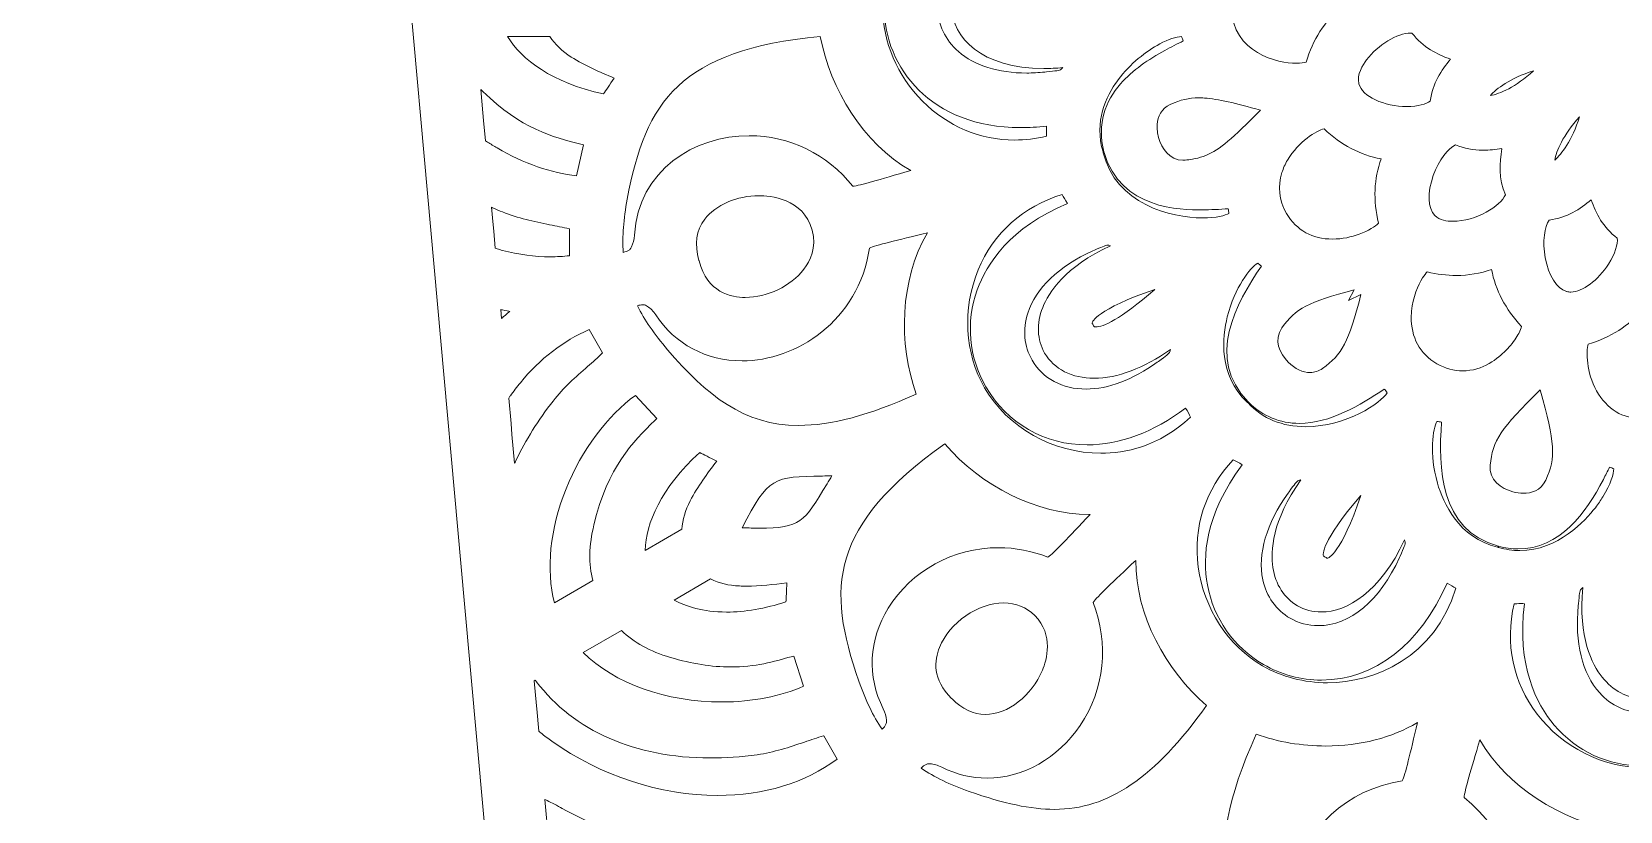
# Model space of a CAD drawing. Extents: x 80 to 1066, y -1043 to 43.
# Drawn here: x 744.9 to 906.2, y -382.2 to -303 of the extents above; entities that cross this region are included whole.
import ezdxf

# ---------------------------------------------------------------- set-up
doc = ezdxf.new("R2010")
doc.units = 0
doc.header["$MEASUREMENT"] = 0
doc.layers.add('Layer 1', color=7, linetype='Continuous', lineweight=0)

msp = doc.modelspace()

# ---------------------------------------------------------------- linework, layer by layer
at = {"layer": 'Layer 1'}
for points, knots in [([(1037.64, -94), (1037.64, -94), (1037.41, -92.59), (1037.41, -92.59), (1037.41, -92.59), (1036.56, -87.61), (1036.56, -87.61), (1036.56, -87.61), (1036.43, -86.88), (1036.43, -86.88), (1036.43, -86.88), (1035.02, -78.65), (1035.02, -78.65), (1035.02, -78.65), (1034.97, -78.35), (1034.97, -78.35), (1034.97, -78.35), (1034.37, -74.86), (1034.37, -74.86), (1034.37, -74.86), (1034.1, -73.29), (1034.1, -73.29), (1034.1, -73.29), (1034.1, -73.27), (1034.1, -73.27), (1034.1, -73.27), (1033.83, -71.7), (1033.83, -71.7), (1033.83, -71.7), (1031.07, -55.62), (1031.07, -55.62), (1031.07, -55.62), (938.54, -55.62), (938.54, -55.62), (931.26, -50.6), (929.44, -44.43), (929, -41.81), (928.95, -41.4), (928.9, -41.01), (928.85, -40.61), (928.85, -40.61), (928.85, -40.55), (928.85, -40.55), (928.7, -39.42), (928.54, -38.15), (928.68, -36.99), (929.2, -33.3), (930.32, -29.68), (932.12, -25.92), (932.89, -24.28), (933.68, -22.65), (934.46, -21.02), (935.26, -19.36), (936.06, -17.71), (936.85, -16.04), (943.64, -1.61), (944.02, 12.25), (937.97, 25.18), (934.38, 32.86), (928.56, 38.44), (920.67, 41.76), (920.67, 41.76), (918.1, 42.84), (918.1, 42.84), (918.1, 42.84), (918.14, 40.05), (918.14, 40.05), (918.16, 38.49), (919.03, 37.7), (919.5, 37.26), (919.56, 37.21), (919.62, 37.16), (919.67, 37.11), (929.55, 25.75), (932.25, 13), (927.93, -1.88), (926.79, -5.8), (925, -9.62), (923.29, -13.3), (922.3, -15.41), (921.28, -17.59), (920.37, -19.8), (917.8, -26.07), (915.23, -34.44), (918.1, -43.57), (919.66, -48.57), (922.19, -52.61), (925.63, -55.62), (925.63, -55.62), (891.38, -55.62), (891.38, -55.62), (891.38, -55.62), (890.22, -54.89), (890.22, -54.89), (890.17, -54.85), (890.12, -54.83), (890.07, -54.79), (889.67, -54.32), (889.17, -53.85), (888.48, -53.55), (881.42, -46.8), (879.8, -38.92), (883.53, -29.47), (884.24, -27.68), (884.9, -26.15), (885.55, -24.77), (886.2, -23.4), (886.86, -22.05), (887.54, -20.68), (889.59, -16.54), (891.7, -12.25), (893.01, -7.64), (897.39, 7.87), (895, 21.48), (885.89, 32.8), (882.56, 36.94), (878.42, 39.86), (872.87, 41.97), (872.87, 41.97), (870.86, 39.06), (870.86, 39.06), (873.72, 35.81), (875.98, 33.01), (877.75, 29.87), (884.21, 18.45), (884.48, 6.04), (878.57, -8.07), (877.77, -10), (876.87, -11.95), (875.99, -13.84), (873.82, -18.53), (871.58, -23.39), (870.43, -28.69), (868.13, -39.13), (871.24, -49.1), (878.6, -55.62), (878.6, -55.62), (779.85, -55.62), (779.85, -55.62), (779.85, -55.62), (776.82, -71.69), (776.82, -71.69), (776.82, -71.69), (776.53, -73.26), (776.53, -73.26), (776.53, -73.26), (776.52, -73.28), (776.52, -73.28), (776.52, -73.28), (776.23, -74.86), (776.23, -74.86), (776.23, -74.86), (775.47, -78.89), (775.47, -78.89), (775.47, -78.89), (775.31, -79.73), (775.31, -79.73), (775.31, -79.73), (775.17, -80.46), (775.17, -80.46), (775.17, -80.46), (775.14, -80.6), (775.14, -80.6), (775.14, -80.6), (774, -86.68), (774, -86.68), (774, -86.68), (773.71, -88.25), (773.71, -88.25), (773.71, -88.25), (773.03, -91.84), (773.03, -91.84), (773.03, -91.84), (772.73, -93.41), (772.73, -93.41), (772.73, -93.41), (772.73, -93.43), (772.73, -93.43), (772.73, -93.43), (772.62, -94), (772.62, -94), (772.62, -94), (744.87, -94), (744.87, -94), (744.87, -94), (744.87, -153.55), (744.87, -153.55), (744.87, -153.55), (770.08, -153.55), (770.08, -153.55), (770.08, -153.55), (782.66, -292.7), (782.66, -292.7), (782.66, -292.7), (788.84, -361.13), (788.84, -361.13), (788.84, -361.13), (799.67, -480.93), (799.67, -480.93), (799.67, -480.93), (1009.41, -480.93), (1009.41, -480.93), (1009.41, -480.93), (1020.46, -361.13), (1020.46, -361.13), (1020.46, -361.13), (1020.47, -361.13), (1020.47, -361.13), (1020.47, -361.13), (1029.65, -261.88), (1029.65, -261.88), (1029.65, -261.88), (1031.75, -239.09), (1031.75, -239.09), (1031.75, -239.09), (1039.64, -153.55), (1039.64, -153.55), (1039.64, -153.55), (1065.95, -153.55), (1065.95, -153.55), (1065.95, -153.55), (1065.95, -94), (1065.95, -94), (1065.95, -94), (1037.64, -94), (1037.64, -94)], [0, 0, 0, 0, 1, 1, 1, 2, 2, 2, 3, 3, 3, 4, 4, 4, 5, 5, 5, 6, 6, 6, 7, 7, 7, 8, 8, 8, 9, 9, 9, 10, 10, 10, 11, 11, 11, 12, 12, 12, 13, 13, 13, 14, 14, 14, 15, 15, 15, 16, 16, 16, 17, 17, 17, 18, 18, 18, 19, 19, 19, 20, 20, 20, 21, 21, 21, 22, 22, 22, 23, 23, 23, 24, 24, 24, 25, 25, 25, 26, 26, 26, 27, 27, 27, 28, 28, 28, 29, 29, 29, 30, 30, 30, 31, 31, 31, 32, 32, 32, 33, 33, 33, 34, 34, 34, 35, 35, 35, 36, 36, 36, 37, 37, 37, 38, 38, 38, 39, 39, 39, 40, 40, 40, 41, 41, 41, 42, 42, 42, 43, 43, 43, 44, 44, 44, 45, 45, 45, 46, 46, 46, 47, 47, 47, 48, 48, 48, 49, 49, 49, 50, 50, 50, 51, 51, 51, 52, 52, 52, 53, 53, 53, 54, 54, 54, 55, 55, 55, 56, 56, 56, 57, 57, 57, 58, 58, 58, 59, 59, 59, 60, 60, 60, 61, 61, 61, 62, 62, 62, 63, 63, 63, 64, 64, 64, 65, 65, 65, 66, 66, 66, 67, 67, 67, 68, 68, 68, 69, 69, 69, 70, 70, 70, 71, 71, 71, 72, 72, 72, 73, 73, 73, 74, 74, 74, 75, 75, 75, 75]), ([(831.31, -300.59), (831.31, -297.15), (832.78, -293.69), (835.36, -291.11), (837.52, -288.95), (840.25, -287.6), (843.18, -287.25), (843.69, -287.19), (844.2, -287.17), (844.72, -287.17), (845.78, -287.17), (846.87, -287.29), (847.94, -287.55), (847.96, -287.81), (847.96, -288.18), (847.96, -288.58), (847.05, -288.47), (846.15, -288.42), (845.29, -288.42), (844.71, -288.42), (844.16, -288.44), (843.61, -288.49), (835.63, -289.2), (831.47, -294.93), (831.47, -300.59), (831.47, -306.65), (836.22, -312.77), (845.3, -312.77), (846.15, -312.77), (847.05, -312.72), (847.96, -312.61), (847.96, -313), (847.96, -313.38), (847.94, -313.64), (846.87, -313.9), (845.78, -314.03), (844.72, -314.03), (841.22, -314.03), (837.9, -312.63), (835.36, -310.08), (832.78, -307.5), (831.31, -304.04), (831.31, -300.59)], [0, 0, 0, 0, 1, 1, 1, 2, 2, 2, 3, 3, 3, 4, 4, 4, 5, 5, 5, 6, 6, 6, 7, 7, 7, 8, 8, 8, 9, 9, 9, 10, 10, 10, 11, 11, 11, 12, 12, 12, 13, 13, 13, 14, 14, 14, 14]), ([(849.44, -294.35), (849.49, -294.39), (849.54, -294.45), (849.61, -294.52), (848.95, -294.46), (848.31, -294.42), (847.69, -294.42), (847.19, -294.42), (846.71, -294.45), (846.26, -294.49), (846.26, -294.49), (846.25, -294.49), (846.25, -294.49), (840.84, -294.92), (838.36, -297.86), (838.36, -300.59), (838.36, -303.57), (841.28, -306.76), (847.69, -306.76), (848.31, -306.76), (848.94, -306.74), (849.6, -306.67), (849.54, -306.74), (849.49, -306.8), (849.44, -306.84), (849.28, -306.97), (848.92, -307.01), (847.95, -307.11), (847.95, -307.11), (847.78, -307.12), (847.78, -307.12), (847.15, -307.19), (846.53, -307.22), (845.94, -307.22), (843.04, -307.22), (840.65, -306.47), (839, -305.04), (837.65, -303.86), (836.89, -302.28), (836.89, -300.59), (836.89, -297.4), (839.73, -293.97), (845.94, -293.97), (845.94, -293.97), (845.99, -293.97), (845.99, -293.97), (846.57, -293.97), (847.17, -294), (847.79, -294.07), (847.79, -294.07), (847.95, -294.08), (847.95, -294.08), (848.93, -294.18), (849.28, -294.22), (849.44, -294.35)], [0, 0, 0, 0, 1, 1, 1, 2, 2, 2, 3, 3, 3, 4, 4, 4, 5, 5, 5, 6, 6, 6, 7, 7, 7, 8, 8, 8, 9, 9, 9, 10, 10, 10, 11, 11, 11, 12, 12, 12, 13, 13, 13, 14, 14, 14, 15, 15, 15, 16, 16, 16, 17, 17, 17, 18, 18, 18, 18]), ([(874.33, -306.12), (874.14, -306.17), (873.8, -306.23), (873.3, -306.23), (871.51, -306.23), (866.84, -305.22), (866.72, -300.59), (866.84, -295.97), (871.51, -294.96), (873.31, -294.96), (873.8, -294.96), (874.14, -295.02), (874.33, -295.07), (875.02, -297.35), (876.18, -299.2), (877.82, -300.59), (876.18, -301.98), (875.02, -303.83), (874.33, -306.12)], [0, 0, 0, 0, 1, 1, 1, 2, 2, 2, 3, 3, 3, 4, 4, 4, 5, 5, 5, 6, 6, 6, 6]), ([(879.69, -308.33), (879.69, -308.33), (879.68, -308.3), (879.68, -308.3), (879.43, -307.41), (880.06, -306.4), (880.46, -305.87), (881.59, -304.38), (883.6, -303.16), (884.93, -303.16), (884.98, -303.16), (885.03, -303.16), (885.07, -303.16), (886.19, -304.62), (887.62, -305.34), (889, -305.82), (888.05, -306.93), (887.16, -308.27), (886.93, -310.07), (886.51, -310.36), (885.7, -310.62), (884.56, -310.62), (882.2, -310.62), (880.01, -309.6), (879.69, -308.33)], [0, 0, 0, 0, 1, 1, 1, 2, 2, 2, 3, 3, 3, 4, 4, 4, 5, 5, 5, 6, 6, 6, 7, 7, 7, 8, 8, 8, 8]), ([(797.5, -303.51), (798.02, -304.3), (798.76, -305.01), (799.67, -305.6), (801.06, -306.47), (802.56, -307.12), (804.02, -307.73), (803.57, -308.42), (803.21, -308.98), (802.95, -309.35), (797.69, -308.21), (794.63, -305.84), (793.21, -303.51), (793.21, -303.51), (797.5, -303.51), (797.5, -303.51)], [0, 0, 0, 0, 1, 1, 1, 2, 2, 2, 3, 3, 3, 4, 4, 4, 5, 5, 5, 5]), ([(817.74, -313.59), (812.23, -313.59), (806.46, -317.06), (806.09, -323.69), (806.06, -324.14), (805.97, -324.54), (805.79, -324.87), (805.68, -325.09), (805.6, -325.16), (805.54, -325.2), (805.38, -325.31), (805.18, -325.39), (804.95, -325.44), (804.84, -323.83), (804.98, -322.08), (805.35, -320.04), (807.23, -310.04), (810.71, -304.9), (824.97, -303.5), (825.96, -308.84), (829.34, -314.4), (834.15, -317.11), (830.91, -318.08), (829.03, -318.65), (828.27, -318.72), (825.68, -315.46), (821.85, -313.59), (817.74, -313.59)], [0, 0, 0, 0, 1, 1, 1, 2, 2, 2, 3, 3, 3, 4, 4, 4, 5, 5, 5, 6, 6, 6, 7, 7, 7, 8, 8, 8, 9, 9, 9, 9]), ([(853.71, -315.32), (853.71, -315.32), (853.7, -315.28), (853.7, -315.28), (853.7, -315.28), (853.69, -315.24), (853.69, -315.24), (852.77, -312.17), (853.98, -309.6), (855.18, -307.97), (855.2, -307.95), (855.21, -307.93), (855.23, -307.9), (856.44, -306.27), (858.06, -305.01), (859.45, -304.27), (860.34, -303.79), (861.13, -303.54), (861.66, -303.52), (861.73, -303.66), (861.78, -303.81), (861.84, -303.96), (861.23, -304.25), (860.59, -304.58), (859.95, -304.93), (858.33, -305.82), (856.69, -306.93), (855.47, -308.31), (853.92, -310.09), (853.05, -312.34), (853.78, -315.24), (853.78, -315.24), (853.79, -315.28), (853.79, -315.28), (855.45, -321.12), (861.67, -321.12), (863.71, -321.12), (864.64, -321.12), (865.56, -321.07), (866.4, -321.01), (866.43, -321.17), (866.45, -321.33), (866.48, -321.48), (866.11, -321.68), (865.22, -321.94), (863.78, -321.94), (860.63, -321.94), (854.95, -320.54), (853.71, -315.32)], [0, 0, 0, 0, 1, 1, 1, 2, 2, 2, 3, 3, 3, 4, 4, 4, 5, 5, 5, 6, 6, 6, 7, 7, 7, 8, 8, 8, 9, 9, 9, 10, 10, 10, 11, 11, 11, 12, 12, 12, 13, 13, 13, 14, 14, 14, 15, 15, 15, 16, 16, 16, 16]), ([(893.04, -309.51), (893.64, -308.81), (895.01, -307.77), (897.42, -306.99), (895.58, -308.66), (893.99, -309.34), (893.04, -309.51)], [0, 0, 0, 0, 1, 1, 1, 2, 2, 2, 2]), ([(790.95, -314.1), (790.95, -314.1), (790.77, -312.03), (790.77, -312.03), (790.77, -312.03), (790.7, -311.26), (790.7, -311.26), (790.7, -311.26), (790.49, -308.9), (790.49, -308.9), (790.56, -308.96), (790.63, -309.03), (790.7, -309.1), (794.58, -312.91), (797.8, -313.72), (800.64, -314.45), (800.73, -314.47), (800.81, -314.49), (800.9, -314.51), (800.9, -314.51), (800.21, -317.65), (800.21, -317.65), (797.69, -317.4), (794.82, -316.4), (792.14, -314.83), (791.81, -314.64), (791.49, -314.44), (791.17, -314.24), (791.09, -314.19), (791.03, -314.14), (790.95, -314.1)], [0, 0, 0, 0, 1, 1, 1, 2, 2, 2, 3, 3, 3, 4, 4, 4, 5, 5, 5, 6, 6, 6, 7, 7, 7, 8, 8, 8, 9, 9, 9, 10, 10, 10, 10]), ([(863.39, -309.74), (863.58, -309.74), (863.78, -309.74), (863.99, -309.76), (864.68, -309.81), (865.48, -309.94), (866.41, -310.15), (867.34, -310.36), (868.43, -310.64), (869.67, -310.99), (868.79, -311.89), (868.05, -312.64), (867.4, -313.24), (865.45, -315.06), (864.32, -315.72), (862.77, -315.97), (862.53, -316.02), (862.28, -316.05), (862.03, -316.07), (861.95, -316.08), (861.87, -316.08), (861.79, -316.08), (860.44, -316.08), (859.63, -314.89), (859.33, -313.77), (859.22, -313.36), (859.16, -312.91), (859.2, -312.46), (859.25, -311.63), (859.62, -310.84), (860.51, -310.43), (861.58, -309.93), (862.42, -309.74), (863.39, -309.74)], [0, 0, 0, 0, 1, 1, 1, 2, 2, 2, 3, 3, 3, 4, 4, 4, 5, 5, 5, 6, 6, 6, 7, 7, 7, 8, 8, 8, 9, 9, 9, 10, 10, 10, 11, 11, 11, 11]), ([(881.67, -322.47), (881.37, -322.79), (880.66, -323.25), (879.71, -323.6), (879.71, -323.6), (879.7, -323.6), (879.7, -323.6), (878.93, -323.88), (878.01, -324.09), (877, -324.09), (874.95, -324.09), (873.38, -323.22), (872.32, -321.49), (871.57, -320.11), (871.41, -318.72), (871.86, -317.34), (871.99, -316.91), (872.19, -316.48), (872.43, -316.06), (873.55, -314.17), (875.38, -313.07), (876.14, -312.89), (877.87, -314.53), (879.82, -315.55), (881.93, -315.94), (881.21, -317.96), (881.12, -320.14), (881.67, -322.47)], [0, 0, 0, 0, 1, 1, 1, 2, 2, 2, 3, 3, 3, 4, 4, 4, 5, 5, 5, 6, 6, 6, 7, 7, 7, 8, 8, 8, 9, 9, 9, 9]), ([(902.1, -311.67), (901.32, -314.1), (900.27, -315.48), (899.57, -316.06), (899.72, -315.16), (900.39, -313.56), (902.1, -311.67)], [0, 0, 0, 0, 1, 1, 1, 2, 2, 2, 2]), ([(889.5, -314.53), (890.37, -314.89), (891.29, -315.07), (892.27, -315.07), (892.94, -315.07), (893.57, -314.99), (894.18, -314.88), (894.18, -314.88), (894.17, -314.94), (894.17, -314.94), (894.17, -314.94), (894.21, -314.93), (894.21, -314.93), (893.95, -316.35), (893.87, -317.93), (894.57, -319.6), (894.06, -320.71), (891.6, -322.28), (889.22, -322.28), (888.65, -322.28), (887.89, -322.18), (887.41, -321.7), (887.41, -321.7), (887.39, -321.68), (887.39, -321.68), (886.68, -320.98), (886.62, -319.36), (887.24, -317.64), (887.8, -316.05), (888.78, -314.86), (889.5, -314.53)], [0, 0, 0, 0, 1, 1, 1, 2, 2, 2, 3, 3, 3, 4, 4, 4, 5, 5, 5, 6, 6, 6, 7, 7, 7, 8, 8, 8, 9, 9, 9, 10, 10, 10, 10]), ([(791.95, -325.02), (791.95, -325.02), (791.79, -323.3), (791.79, -323.3), (791.79, -323.3), (791.73, -322.65), (791.73, -322.65), (791.73, -322.65), (791.57, -320.86), (791.57, -320.86), (791.63, -320.89), (791.7, -320.92), (791.77, -320.95), (792.07, -321.08), (792.38, -321.21), (792.69, -321.33), (794.26, -321.98), (795.89, -322.3), (797.47, -322.63), (798.17, -322.76), (798.83, -322.9), (799.46, -323.05), (799.47, -323.05), (799.48, -323.06), (799.48, -323.06), (799.48, -323.06), (799.48, -325.78), (799.48, -325.78), (798.85, -325.85), (798.2, -325.89), (797.56, -325.89), (795.96, -325.89), (794.33, -325.67), (792.7, -325.24), (792.52, -325.19), (792.33, -325.14), (792.14, -325.09), (792.08, -325.06), (792.01, -325.04), (791.95, -325.02)], [0, 0, 0, 0, 1, 1, 1, 2, 2, 2, 3, 3, 3, 4, 4, 4, 5, 5, 5, 6, 6, 6, 7, 7, 7, 8, 8, 8, 9, 9, 9, 10, 10, 10, 11, 11, 11, 12, 12, 12, 13, 13, 13, 13]), ([(823.29, -327.16), (821.98, -328.87), (819.59, -330.02), (817.35, -330.02), (815.94, -330.02), (813.46, -329.54), (812.65, -326.3), (812.65, -326.3), (812.64, -326.25), (812.64, -326.25), (812.18, -324.62), (812.37, -323.22), (813.23, -322.07), (814.34, -320.62), (816.49, -319.68), (818.74, -319.68), (819.78, -319.68), (823.27, -319.94), (824.15, -323.19), (824.62, -324.95), (823.94, -326.32), (823.29, -327.16)], [0, 0, 0, 0, 1, 1, 1, 2, 2, 2, 3, 3, 3, 4, 4, 4, 5, 5, 5, 6, 6, 6, 7, 7, 7, 7]), ([(853.48, -345.85), (848.62, -345.85), (843.98, -343.24), (841.65, -339.19), (839.64, -335.71), (839.39, -331.13), (841, -327.23), (842.55, -323.47), (845.58, -320.76), (849.53, -319.57), (849.68, -319.78), (849.87, -320.11), (850.07, -320.46), (844.24, -322.95), (841.86, -326.58), (840.9, -329.26), (839.73, -332.51), (840.06, -336.11), (841.79, -339.11), (843.92, -342.79), (847.76, -345), (852.07, -345), (855.37, -345), (858.81, -343.71), (862.08, -341.26), (862.28, -341.6), (862.47, -341.93), (862.58, -342.17), (859.37, -345.2), (855.87, -345.85), (853.48, -345.85)], [0, 0, 0, 0, 1, 1, 1, 2, 2, 2, 3, 3, 3, 4, 4, 4, 5, 5, 5, 6, 6, 6, 7, 7, 7, 8, 8, 8, 9, 9, 9, 10, 10, 10, 10]), ([(898.61, -325.98), (898.3, -324.33), (898.55, -322.81), (899.01, -322.16), (900.82, -321.92), (902.17, -321.05), (903.27, -320.1), (903.75, -321.47), (904.48, -322.9), (905.93, -324.01), (905.98, -324.59), (905.72, -325.56), (905.04, -326.63), (903.99, -328.27), (902.38, -329.47), (901.21, -329.47), (901.07, -329.47), (900.93, -329.45), (900.8, -329.41), (900.8, -329.41), (900.76, -329.4), (900.76, -329.4), (899.8, -329.16), (898.93, -327.79), (898.61, -325.98)], [0, 0, 0, 0, 1, 1, 1, 2, 2, 2, 3, 3, 3, 4, 4, 4, 5, 5, 5, 6, 6, 6, 7, 7, 7, 8, 8, 8, 8]), ([(822.78, -343.02), (817.19, -343.02), (813.41, -339.95), (809.45, -335.33), (808.1, -333.75), (807.11, -332.3), (806.4, -330.86), (806.59, -330.8), (806.78, -330.76), (806.95, -330.76), (806.95, -330.76), (807.03, -330.76), (807.03, -330.76), (807.14, -330.77), (807.26, -330.83), (807.42, -330.93), (807.72, -331.12), (808.01, -331.42), (808.26, -331.8), (810.2, -334.76), (813.4, -336.46), (817.02, -336.46), (822.49, -336.46), (828.85, -332.45), (829.96, -325.01), (830.62, -324.7), (832.75, -324.2), (835.85, -323.47), (833.05, -328.22), (832.9, -334.72), (834.7, -339.84), (829.97, -341.98), (826.06, -343.02), (822.78, -343.02)], [0, 0, 0, 0, 1, 1, 1, 2, 2, 2, 3, 3, 3, 4, 4, 4, 5, 5, 5, 6, 6, 6, 7, 7, 7, 8, 8, 8, 9, 9, 9, 10, 10, 10, 11, 11, 11, 11]), ([(847.56, -331.05), (846.91, -332.68), (846.99, -334.32), (847.76, -335.67), (848.23, -336.48), (848.92, -337.12), (849.78, -337.56), (850.64, -338), (851.66, -338.23), (852.78, -338.23), (855.15, -338.23), (857.83, -337.21), (860.53, -335.3), (860.52, -335.39), (860.5, -335.47), (860.47, -335.53), (860.4, -335.73), (860.12, -335.94), (859.32, -336.51), (859.32, -336.51), (859.18, -336.61), (859.18, -336.61), (856.71, -338.38), (854.22, -339.33), (851.97, -339.33), (849.56, -339.33), (847.56, -338.26), (846.49, -336.4), (845.67, -334.97), (845.51, -333.28), (846.04, -331.61), (846.86, -329.1), (849.21, -326.85), (852.65, -325.29), (852.65, -325.29), (852.81, -325.23), (852.81, -325.23), (853.43, -324.94), (853.94, -324.71), (854.16, -324.71), (854.23, -324.71), (854.32, -324.73), (854.45, -324.77), (849.83, -326.9), (848.15, -329.51), (847.56, -331.05)], [0, 0, 0, 0, 1, 1, 1, 2, 2, 2, 3, 3, 3, 4, 4, 4, 5, 5, 5, 6, 6, 6, 7, 7, 7, 8, 8, 8, 9, 9, 9, 10, 10, 10, 11, 11, 11, 12, 12, 12, 13, 13, 13, 14, 14, 14, 15, 15, 15, 15]), ([(866.31, -331.99), (867.07, -328.97), (868.67, -326.97), (869.4, -326.54), (869.52, -326.63), (869.64, -326.73), (869.77, -326.84), (867.21, -330.62), (864.08, -336.15), (868.43, -340.63), (868.43, -340.63), (868.46, -340.66), (868.46, -340.66), (869.93, -342.09), (871.67, -342.81), (873.64, -342.81), (876.74, -342.81), (879.8, -340.98), (882.26, -339.32), (882.36, -339.45), (882.46, -339.57), (882.55, -339.7), (881.96, -340.73), (878.42, -343.15), (874.27, -343.15), (871.89, -343.15), (869.92, -342.33), (868.42, -340.74), (868.42, -340.74), (868.35, -340.68), (868.35, -340.68), (865.39, -337.87), (865.8, -334.03), (866.31, -331.99)], [0, 0, 0, 0, 1, 1, 1, 2, 2, 2, 3, 3, 3, 4, 4, 4, 5, 5, 5, 6, 6, 6, 7, 7, 7, 8, 8, 8, 9, 9, 9, 10, 10, 10, 11, 11, 11, 11]), ([(885.03, -331.4), (885.16, -329.99), (885.68, -328.77), (886.15, -328.04), (886.32, -327.76), (886.48, -327.55), (886.62, -327.42), (887.63, -327.66), (888.62, -327.79), (889.57, -327.79), (890.81, -327.79), (892.01, -327.58), (893.16, -327.17), (893.55, -329.28), (894.57, -331.21), (896.2, -332.96), (896.15, -333.13), (896.06, -333.37), (895.91, -333.67), (895.7, -334.07), (895.37, -334.56), (894.92, -335.08), (894.82, -335.19), (894.72, -335.3), (894.6, -335.41), (893.85, -336.19), (892.27, -337.48), (890.21, -337.48), (889.35, -337.48), (888.47, -337.24), (887.61, -336.77), (885.84, -335.7), (884.97, -334.08), (885, -331.97), (885, -331.78), (885.01, -331.59), (885.03, -331.4)], [0, 0, 0, 0, 1, 1, 1, 2, 2, 2, 3, 3, 3, 4, 4, 4, 5, 5, 5, 6, 6, 6, 7, 7, 7, 8, 8, 8, 9, 9, 9, 10, 10, 10, 11, 11, 11, 12, 12, 12, 12]), ([(858.95, -329.2), (855.38, -332.3), (853.7, -333.02), (852.92, -333.02), (852.86, -333.02), (852.82, -333.01), (852.81, -333.01), (852.81, -333.01), (852.81, -333.01), (852.81, -333.01), (852.8, -333), (852.77, -332.97), (852.73, -332.9), (852.73, -332.9), (852.7, -332.81), (852.7, -332.81), (852.7, -332.81), (852.65, -332.74), (852.65, -332.74), (852.6, -332.67), (852.59, -332.63), (852.58, -332.63), (852.6, -332.48), (852.95, -331.28), (858.95, -329.2)], [0, 0, 0, 0, 1, 1, 1, 2, 2, 2, 3, 3, 3, 4, 4, 4, 5, 5, 5, 6, 6, 6, 7, 7, 7, 8, 8, 8, 8]), ([(879.89, -329.73), (878.61, -334.56), (877.98, -335.83), (875.99, -337.24), (875.6, -337.51), (875.17, -337.65), (874.73, -337.65), (873.99, -337.65), (873.18, -337.27), (872.5, -336.59), (871.62, -335.71), (870.99, -334.33), (871.86, -333.1), (873.25, -331.13), (874.51, -330.49), (879.21, -329.24), (879.21, -329.24), (878.64, -330.33), (878.64, -330.33), (878.64, -330.33), (879.89, -329.73), (879.89, -329.73)], [0, 0, 0, 0, 1, 1, 1, 2, 2, 2, 3, 3, 3, 4, 4, 4, 5, 5, 5, 6, 6, 6, 7, 7, 7, 7]), ([(792.59, -332.16), (792.59, -332.16), (792.51, -331.25), (792.51, -331.25), (792.57, -331.26), (792.63, -331.27), (792.7, -331.29), (793.01, -331.35), (793.39, -331.42), (793.42, -331.43), (793.35, -331.48), (793.07, -331.73), (792.77, -332), (792.71, -332.05), (792.65, -332.1), (792.59, -332.16)], [0, 0, 0, 0, 1, 1, 1, 2, 2, 2, 3, 3, 3, 4, 4, 4, 5, 5, 5, 5]), ([(908.49, -342.37), (907.47, -342.34), (906.57, -342.09), (905.8, -341.63), (905.01, -341.15), (904.35, -340.44), (903.83, -339.52), (902.78, -337.6), (902.75, -335.5), (902.97, -334.76), (905.25, -334.08), (907.11, -332.91), (908.49, -331.27), (908.92, -331.77), (909.38, -332.22), (909.9, -332.63), (911.06, -333.57), (912.44, -334.29), (914.03, -334.76), (914.25, -335.5), (914.22, -337.6), (913.16, -339.52), (912.14, -341.36), (910.57, -342.32), (908.49, -342.37)], [0, 0, 0, 0, 1, 1, 1, 2, 2, 2, 3, 3, 3, 4, 4, 4, 5, 5, 5, 6, 6, 6, 7, 7, 7, 8, 8, 8, 8]), ([(793.92, -346.87), (793.92, -346.87), (793.65, -343.93), (793.65, -343.93), (793.65, -343.93), (793.55, -342.84), (793.55, -342.84), (793.55, -342.84), (793.32, -340.25), (793.32, -340.25), (793.37, -340.17), (793.43, -340.08), (793.49, -340), (793.81, -339.55), (794.15, -339.1), (794.5, -338.68), (796.51, -336.24), (798.86, -334.43), (801.49, -333.29), (801.49, -333.29), (802.86, -335.65), (802.86, -335.65), (802.86, -335.65), (802.85, -335.65), (802.85, -335.66), (802.37, -336.12), (801.86, -336.56), (801.33, -337.03), (800.12, -338.09), (798.87, -339.19), (797.83, -340.54), (796.31, -342.5), (795.05, -344.51), (794.08, -346.53), (794.02, -346.64), (793.97, -346.75), (793.92, -346.87)], [0, 0, 0, 0, 1, 1, 1, 2, 2, 2, 3, 3, 3, 4, 4, 4, 5, 5, 5, 6, 6, 6, 7, 7, 7, 8, 8, 8, 9, 9, 9, 10, 10, 10, 11, 11, 11, 12, 12, 12, 12]), ([(806.19, -339.97), (806.19, -339.97), (808.36, -342.33), (808.36, -342.33), (808.36, -342.33), (808.16, -342.53), (808.16, -342.53), (805.92, -344.71), (803.4, -347.18), (801.97, -353.13), (801.46, -355.22), (801.43, -357.09), (801.86, -358.79), (801.86, -358.79), (797.96, -361.04), (797.96, -361.04), (797.09, -357.66), (797.5, -353.54), (799.14, -349.46), (800.74, -345.52), (803.38, -341.99), (806.19, -339.97)], [0, 0, 0, 0, 1, 1, 1, 2, 2, 2, 3, 3, 3, 4, 4, 4, 5, 5, 5, 6, 6, 6, 7, 7, 7, 7]), ([(898.09, -339.41), (899.58, -344.82), (899.74, -346.26), (898.66, -348.58), (898.15, -349.68), (897.15, -349.91), (896.39, -349.91), (896.04, -349.91), (895.68, -349.86), (895.32, -349.76), (894.12, -349.44), (892.88, -348.56), (893.02, -347.07), (893.25, -344.53), (894.1, -343.35), (898.09, -339.41)], [0, 0, 0, 0, 1, 1, 1, 2, 2, 2, 3, 3, 3, 4, 4, 4, 5, 5, 5, 5]), ([(887.66, -348.88), (886.81, -345.88), (887.2, -343.35), (887.61, -342.61), (887.76, -342.63), (887.92, -342.66), (888.08, -342.69), (887.75, -347.24), (887.81, -353.59), (893.82, -355.3), (893.82, -355.3), (893.86, -355.31), (893.86, -355.31), (894.52, -355.48), (895.18, -355.57), (895.82, -355.57), (900.14, -355.57), (902.72, -351.92), (904.51, -348.51), (904.51, -348.51), (904.51, -348.51), (904.51, -348.51), (904.73, -348.08), (904.94, -347.67), (905.13, -347.26), (905.29, -347.31), (905.43, -347.37), (905.57, -347.43), (905.57, -347.92), (905.25, -348.99), (904.45, -350.29), (904.24, -350.64), (903.99, -351), (903.7, -351.38), (902.69, -352.68), (899.93, -355.73), (896.03, -355.73), (895.31, -355.73), (894.58, -355.62), (893.86, -355.41), (893.86, -355.41), (893.82, -355.39), (893.82, -355.39), (893.82, -355.39), (893.77, -355.38), (893.77, -355.38), (889.8, -354.44), (888.24, -350.9), (887.66, -348.88)], [0, 0, 0, 0, 1, 1, 1, 2, 2, 2, 3, 3, 3, 4, 4, 4, 5, 5, 5, 6, 6, 6, 7, 7, 7, 8, 8, 8, 9, 9, 9, 10, 10, 10, 11, 11, 11, 12, 12, 12, 13, 13, 13, 14, 14, 14, 15, 15, 15, 16, 16, 16, 16]), ([(837.61, -344.88), (841.31, -349.22), (847.01, -352.06), (852.24, -352.06), (852.24, -352.06), (852.37, -352.06), (852.37, -352.06), (850.19, -354.39), (848.69, -355.99), (848.08, -356.41), (846.46, -355.76), (844.77, -355.44), (843.07, -355.44), (838.5, -355.44), (834.21, -357.79), (831.87, -361.58), (829.89, -364.8), (829.7, -368.52), (831.36, -371.8), (831.56, -372.21), (831.67, -372.6), (831.69, -372.97), (831.7, -373.15), (831.69, -373.29), (831.64, -373.38), (831.56, -373.56), (831.42, -373.72), (831.24, -373.88), (830.34, -372.55), (829.58, -370.96), (828.89, -369), (825.52, -359.41), (825.97, -353.22), (837.61, -344.88)], [0, 0, 0, 0, 1, 1, 1, 2, 2, 2, 3, 3, 3, 4, 4, 4, 5, 5, 5, 6, 6, 6, 7, 7, 7, 8, 8, 8, 9, 9, 9, 10, 10, 10, 11, 11, 11, 11]), ([(811.75, -350.68), (811.25, -351.64), (810.96, -352.62), (810.91, -353.57), (810.91, -353.57), (807.19, -355.71), (807.19, -355.71), (807.26, -352.98), (808.73, -349.4), (812.72, -345.78), (813.12, -345.97), (813.72, -346.29), (814.45, -346.66), (813.49, -347.91), (812.51, -349.22), (811.75, -350.68)], [0, 0, 0, 0, 1, 1, 1, 2, 2, 2, 3, 3, 3, 4, 4, 4, 5, 5, 5, 5]), ([(876.49, -369.16), (874.11, -369.16), (871.84, -368.56), (869.9, -367.44), (866.42, -365.44), (863.91, -361.59), (863.36, -357.41), (862.82, -353.38), (864.08, -349.52), (866.92, -346.51), (867.15, -346.62), (867.48, -346.81), (867.83, -347.02), (864.02, -352.08), (863.78, -356.41), (864.29, -359.22), (864.91, -362.62), (866.98, -365.57), (869.98, -367.3), (871.78, -368.34), (873.81, -368.89), (875.87, -368.89), (881.26, -368.89), (885.96, -365.23), (888.63, -359.03), (888.98, -359.22), (889.3, -359.41), (889.52, -359.56), (887.41, -366.63), (881.22, -369.16), (876.49, -369.16)], [0, 0, 0, 0, 1, 1, 1, 2, 2, 2, 3, 3, 3, 4, 4, 4, 5, 5, 5, 6, 6, 6, 7, 7, 7, 8, 8, 8, 9, 9, 9, 10, 10, 10, 10]), ([(818.78, -353.46), (818.26, -353.46), (817.68, -353.43), (817.02, -353.41), (819.7, -348.25), (820.24, -348.24), (825.2, -348.16), (825.51, -348.15), (825.82, -348.15), (826.15, -348.14), (825.98, -348.42), (825.82, -348.69), (825.66, -348.95), (823.32, -352.85), (822.95, -353.46), (818.78, -353.46)], [0, 0, 0, 0, 1, 1, 1, 2, 2, 2, 3, 3, 3, 4, 4, 4, 5, 5, 5, 5]), ([(872.49, -349.91), (872.49, -349.91), (872.58, -349.78), (872.58, -349.78), (873.15, -348.98), (873.37, -348.7), (873.56, -348.61), (873.62, -348.6), (873.7, -348.58), (873.78, -348.56), (870.84, -352.71), (870.7, -355.81), (870.94, -357.44), (871.21, -359.18), (872.09, -360.56), (873.43, -361.34), (874.15, -361.75), (874.99, -361.97), (875.86, -361.97), (878.47, -361.97), (881.85, -359.98), (884.32, -354.64), (884.34, -354.73), (884.37, -354.8), (884.37, -354.86), (884.41, -355.07), (884.27, -355.4), (883.86, -356.29), (883.86, -356.29), (883.8, -356.44), (883.8, -356.44), (881.81, -360.83), (878.8, -363.36), (875.53, -363.36), (874.53, -363.36), (873.54, -363.1), (872.7, -362.61), (871.27, -361.79), (870.29, -360.39), (869.92, -358.69), (869.37, -356.09), (870.28, -352.98), (872.49, -349.91)], [0, 0, 0, 0, 1, 1, 1, 2, 2, 2, 3, 3, 3, 4, 4, 4, 5, 5, 5, 6, 6, 6, 7, 7, 7, 8, 8, 8, 9, 9, 9, 10, 10, 10, 11, 11, 11, 12, 12, 12, 13, 13, 13, 14, 14, 14, 14]), ([(879.89, -350.14), (877.81, -356.14), (876.61, -356.49), (876.48, -356.51), (876.47, -356.51), (876.42, -356.49), (876.36, -356.45), (876.36, -356.45), (876.28, -356.4), (876.28, -356.4), (876.28, -356.4), (876.2, -356.36), (876.2, -356.36), (876.13, -356.32), (876.09, -356.29), (876.09, -356.29), (876.03, -356.16), (875.74, -354.94), (879.89, -350.14)], [0, 0, 0, 0, 1, 1, 1, 2, 2, 2, 3, 3, 3, 4, 4, 4, 5, 5, 5, 6, 6, 6, 6]), ([(848.75, -382.02), (846.34, -382.02), (843.66, -381.45), (840.09, -380.2), (838.13, -379.51), (836.54, -378.74), (835.21, -377.85), (835.37, -377.67), (835.54, -377.53), (835.72, -377.45), (835.79, -377.42), (835.89, -377.4), (836.04, -377.4), (836.04, -377.4), (836.13, -377.4), (836.13, -377.4), (836.49, -377.42), (836.88, -377.53), (837.3, -377.74), (838.77, -378.48), (840.32, -378.85), (841.91, -378.85), (845.56, -378.85), (849.1, -376.85), (851.36, -373.49), (853.84, -369.82), (854.32, -365.16), (852.68, -361.01), (853.11, -360.41), (854.7, -358.9), (857.02, -356.73), (856.97, -362.24), (860.09, -367.94), (864.21, -371.47), (858.92, -378.85), (854.25, -382.02), (848.75, -382.02)], [0, 0, 0, 0, 1, 1, 1, 2, 2, 2, 3, 3, 3, 4, 4, 4, 5, 5, 5, 6, 6, 6, 7, 7, 7, 8, 8, 8, 9, 9, 9, 10, 10, 10, 11, 11, 11, 12, 12, 12, 12]), ([(816.75, -359.33), (816.98, -359.35), (817.21, -359.35), (817.45, -359.35), (818.85, -359.35), (820.24, -359.19), (821.58, -359.01), (821.54, -359.83), (821.51, -360.51), (821.47, -360.95), (819.34, -361.63), (817.32, -361.98), (815.45, -361.98), (813.02, -361.98), (811.28, -361.39), (810.12, -360.76), (810.12, -360.76), (813.83, -358.62), (813.83, -358.62), (814.68, -359.04), (815.67, -359.29), (816.75, -359.33)], [0, 0, 0, 0, 1, 1, 1, 2, 2, 2, 3, 3, 3, 4, 4, 4, 5, 5, 5, 6, 6, 6, 7, 7, 7, 7]), ([(914.58, -359.5), (914.64, -359.55), (914.7, -359.6), (914.74, -359.65), (914.87, -359.81), (914.92, -360.17), (915.01, -361.14), (915.01, -361.14), (915.03, -361.31), (915.03, -361.31), (915.4, -365.07), (914.63, -368.23), (912.85, -370.19), (911.68, -371.49), (910.14, -372.2), (908.49, -372.2), (906.86, -372.2), (905.31, -371.49), (904.14, -370.19), (902.36, -368.22), (901.59, -365.07), (901.97, -361.31), (901.97, -361.31), (901.98, -361.15), (901.98, -361.15), (902.07, -360.17), (902.12, -359.82), (902.25, -359.66), (902.29, -359.6), (902.35, -359.55), (902.42, -359.5), (901.94, -364.56), (903.37, -367.31), (904.4, -368.59), (905.49, -369.97), (906.95, -370.73), (908.49, -370.73), (910.04, -370.73), (911.5, -369.97), (912.6, -368.59), (913.62, -367.31), (915.05, -364.56), (914.58, -359.5)], [0, 0, 0, 0, 1, 1, 1, 2, 2, 2, 3, 3, 3, 4, 4, 4, 5, 5, 5, 6, 6, 6, 7, 7, 7, 8, 8, 8, 9, 9, 9, 10, 10, 10, 11, 11, 11, 12, 12, 12, 13, 13, 13, 14, 14, 14, 14]), ([(837.08, -365.57), (838.1, -363.04), (840.97, -361.05), (843.6, -361.05), (844.84, -361.05), (845.9, -361.49), (846.75, -362.34), (848.72, -364.31), (847.95, -366.87), (847.53, -367.88), (846.45, -370.49), (844.01, -372.38), (841.74, -372.38), (840.52, -372.38), (839.38, -371.84), (838.35, -370.78), (838.35, -370.78), (838.31, -370.75), (838.31, -370.75), (836.33, -368.83), (836.54, -366.87), (837.08, -365.57)], [0, 0, 0, 0, 1, 1, 1, 2, 2, 2, 3, 3, 3, 4, 4, 4, 5, 5, 5, 6, 6, 6, 7, 7, 7, 7]), ([(908.47, -377.78), (904.46, -377.78), (900.37, -375.7), (897.8, -372.36), (895.33, -369.13), (894.5, -365.17), (895.44, -361.15), (895.6, -361.14), (895.82, -361.12), (896.15, -361.12), (896.26, -361.12), (896.37, -361.13), (896.49, -361.13), (895.72, -367.42), (897.69, -371.3), (899.53, -373.47), (901.76, -376.11), (905.03, -377.62), (908.49, -377.62), (911.96, -377.62), (915.23, -376.11), (917.47, -373.46), (919.32, -371.29), (921.27, -367.42), (920.51, -361.13), (920.62, -361.13), (920.74, -361.12), (920.85, -361.12), (921.17, -361.12), (921.4, -361.14), (921.54, -361.15), (922.5, -365.17), (921.67, -369.13), (919.19, -372.35), (916.62, -375.7), (912.53, -377.78), (908.52, -377.78), (908.52, -377.78), (908.49, -379.37), (908.49, -379.37), (908.49, -379.37), (908.5, -377.78), (908.5, -377.78), (908.5, -377.78), (908.47, -377.78), (908.47, -377.78)], [0, 0, 0, 0, 1, 1, 1, 2, 2, 2, 3, 3, 3, 4, 4, 4, 5, 5, 5, 6, 6, 6, 7, 7, 7, 8, 8, 8, 9, 9, 9, 10, 10, 10, 11, 11, 11, 12, 12, 12, 13, 13, 13, 14, 14, 14, 15, 15, 15, 15]), ([(804.77, -363.85), (806.03, -365.07), (807.67, -365.98), (809.74, -366.59), (810.84, -366.91), (811.89, -367.16), (812.9, -367.32), (813.91, -367.48), (814.89, -367.56), (815.85, -367.56), (818.34, -367.56), (820.29, -367.01), (822, -366.52), (822.1, -366.5), (822.19, -366.48), (822.27, -366.45), (822.27, -366.45), (823.25, -369.51), (823.25, -369.51), (820.97, -370.54), (818.08, -371.11), (814.99, -371.11), (809.28, -371.11), (804.06, -369.22), (800.88, -366.1), (800.88, -366.1), (804.77, -363.85), (804.77, -363.85)], [0, 0, 0, 0, 1, 1, 1, 2, 2, 2, 3, 3, 3, 4, 4, 4, 5, 5, 5, 6, 6, 6, 7, 7, 7, 8, 8, 8, 9, 9, 9, 9]), ([(796.38, -374.09), (796.38, -374.09), (796.18, -371.82), (796.18, -371.82), (796.18, -371.82), (796.15, -371.52), (796.15, -371.52), (796.15, -371.52), (795.91, -368.96), (795.91, -368.96), (795.91, -368.96), (796, -368.91), (796, -368.91), (796.04, -368.96), (796.07, -369), (796.12, -369.05), (799.97, -374.06), (806.17, -376.8), (813.75, -376.8), (815.3, -376.8), (816.92, -376.69), (818.57, -376.47), (820.26, -376.23), (821.84, -375.7), (823.36, -375.19), (824.03, -374.95), (824.67, -374.74), (825.3, -374.56), (825.3, -374.55), (825.31, -374.55), (825.32, -374.55), (825.32, -374.55), (826.68, -376.91), (826.68, -376.91), (823.4, -379.33), (819.24, -380.61), (814.55, -380.61), (808.74, -380.61), (802.6, -378.6), (797.7, -375.09), (797.32, -374.82), (796.95, -374.55), (796.58, -374.25), (796.52, -374.2), (796.45, -374.14), (796.38, -374.09)], [0, 0, 0, 0, 1, 1, 1, 2, 2, 2, 3, 3, 3, 4, 4, 4, 5, 5, 5, 6, 6, 6, 7, 7, 7, 8, 8, 8, 9, 9, 9, 10, 10, 10, 11, 11, 11, 12, 12, 12, 13, 13, 13, 14, 14, 14, 15, 15, 15, 15]), ([(877.29, -400.83), (877.68, -401.08), (877.98, -401.37), (878.17, -401.67), (878.27, -401.83), (878.32, -401.96), (878.33, -402.06), (878.34, -402.25), (878.31, -402.46), (878.24, -402.69), (876.79, -401.98), (875.34, -400.99), (873.76, -399.64), (866.04, -393.01), (863.34, -387.44), (869.25, -374.39), (871.46, -375.17), (873.88, -375.59), (876.33, -375.59), (879.82, -375.59), (883.05, -374.74), (885.63, -373.21), (884.9, -376.33), (884.4, -378.47), (884.08, -379.14), (878.51, -379.96), (874.14, -383.98), (872.92, -389.4), (871.89, -394.01), (873.57, -398.39), (877.29, -400.83)], [0, 0, 0, 0, 1, 1, 1, 2, 2, 2, 3, 3, 3, 4, 4, 4, 5, 5, 5, 6, 6, 6, 7, 7, 7, 8, 8, 8, 9, 9, 9, 10, 10, 10, 10]), ([(889.05, -403.73), (887.46, -404.04), (886.06, -404.19), (884.78, -404.19), (884.4, -404.19), (884.02, -404.17), (883.65, -404.14), (883.71, -403.92), (883.78, -403.7), (883.89, -403.55), (883.93, -403.49), (884, -403.41), (884.23, -403.29), (884.55, -403.13), (884.94, -403.03), (885.4, -403), (889.85, -402.75), (893.49, -399.79), (894.9, -395.29), (896.56, -389.99), (894.79, -384.32), (890.37, -380.82), (890.43, -380.09), (891.06, -377.99), (891.98, -374.95), (894.69, -379.75), (900.25, -383.13), (905.59, -384.12), (904.18, -398.38), (899.06, -401.86), (889.05, -403.73)], [0, 0, 0, 0, 1, 1, 1, 2, 2, 2, 3, 3, 3, 4, 4, 4, 5, 5, 5, 6, 6, 6, 7, 7, 7, 8, 8, 8, 9, 9, 9, 10, 10, 10, 10]), ([(797.48, -386.21), (797.48, -386.21), (797.33, -384.59), (797.33, -384.59), (797.33, -384.59), (797.17, -382.88), (797.17, -382.88), (797.17, -382.88), (797, -381.02), (797, -381.02), (797.07, -381.05), (797.14, -381.08), (797.21, -381.12), (797.71, -381.37), (798.23, -381.64), (798.76, -381.93), (801.1, -383.16), (803.84, -384.59), (807.45, -385.42), (805.31, -386.19), (803.32, -386.56), (801.34, -386.56), (800.35, -386.56), (799.34, -386.48), (798.04, -386.3), (797.91, -386.28), (797.8, -386.27), (797.67, -386.24), (797.61, -386.24), (797.54, -386.22), (797.48, -386.21)], [0, 0, 0, 0, 1, 1, 1, 2, 2, 2, 3, 3, 3, 4, 4, 4, 5, 5, 5, 6, 6, 6, 7, 7, 7, 8, 8, 8, 9, 9, 9, 10, 10, 10, 10])]:
    msp.add_open_spline(points, degree=3, knots=knots, dxfattribs=at)

doc.saveas('drawing.dxf')
